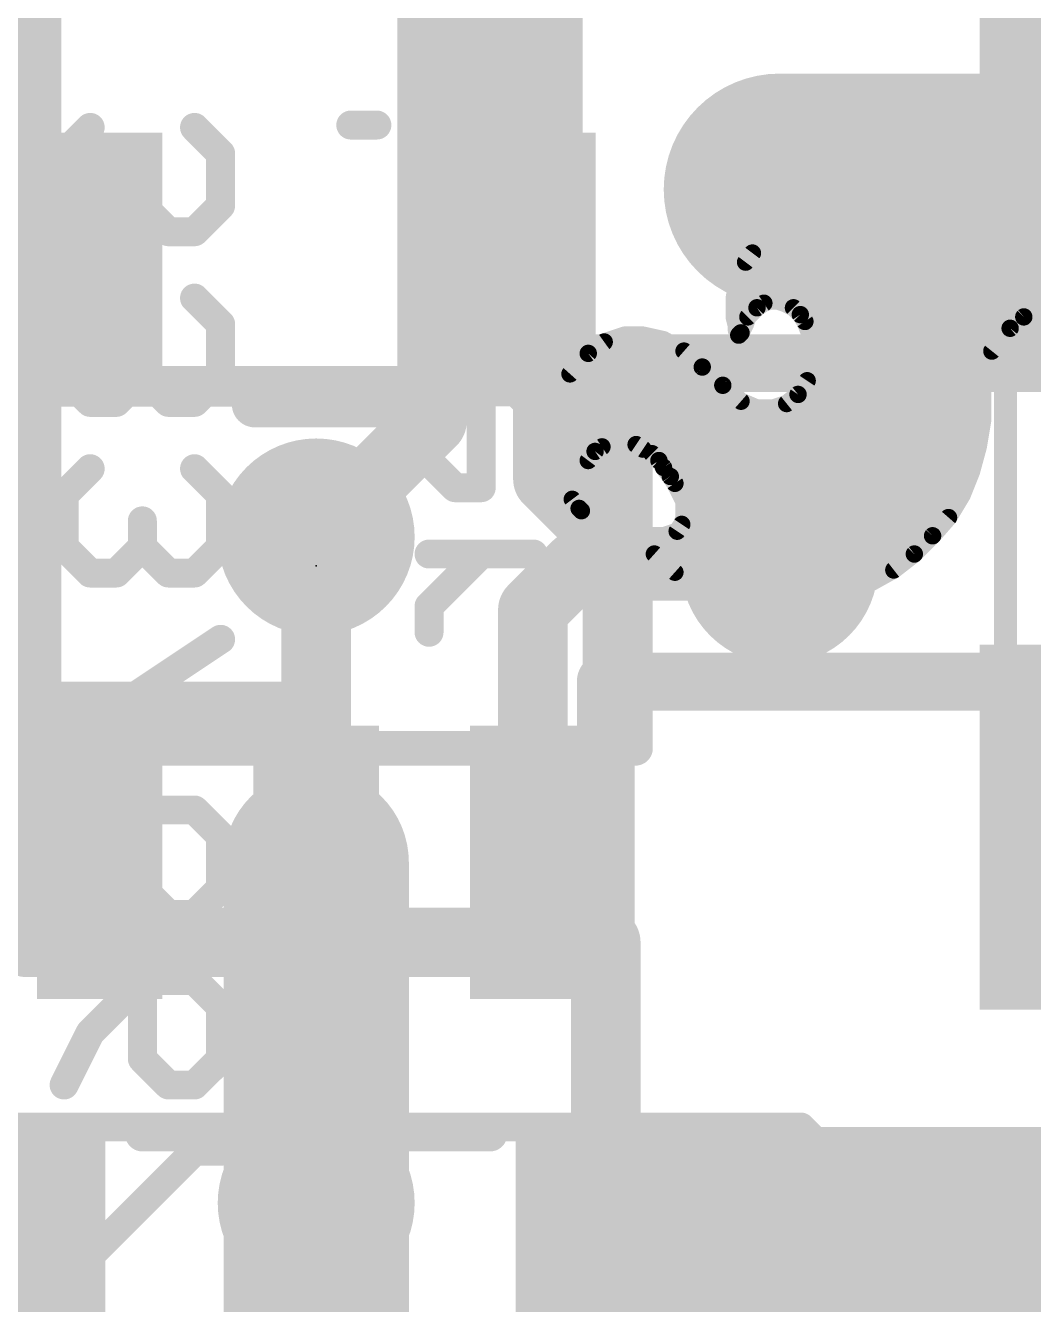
# Model space of a CAD drawing. Extents: x -9 to 98, y -21 to 39.
# Drawn here: x 3.81 to 8.23, y 18.73 to 24.34 of the extents above; entities that cross this region are included whole.
import ezdxf

# ---------------------------------------------------------------- set-up
doc = ezdxf.new("R2010")
doc.units = 0
for name, color, linetype in [('1', 12, 'CONTINUOUS'), ('16', 132, 'CONTINUOUS'), ('18', 110, 'CONTINUOUS'), ('21', 41, 'CONTINUOUS'), ('22', 40, 'CONTINUOUS'), ('23', 53, 'CONTINUOUS'), ('51', 53, 'CONTINUOUS')]:
    doc.layers.add(name, color=color, linetype=linetype)

# ---------------------------------------------------------------- blocks, each defined once
blk = doc.blocks.new('RECT')
blk.add_solid([(-0.5, -0.5), (0.5, -0.5), (-0.5, 0.5), (0.5, 0.5)])
blk = doc.blocks.new('ROUNDV')
at = {"const_width": 0.5}
blk.add_lwpolyline([(0, -0.25, 1), (0, 0.25, 1), (0, -0.25)], format="xyb", dxfattribs=at)

msp = doc.modelspace()

# ---------------------------------------------------------------- linework, layer by layer
at = {"layer": '1'}
for points, const_width in [([(5.588, 25.527), (5.588, 22.733)], 0.127), ([(5.842, 25.4), (5.842, 22.86)], 0.254), ([(5.842, 22.86), (8.89, 22.86)], 0.254), ([(5.588, 22.733), (0.508, 22.733)], 0.127), ([(5.08, 20.6709), (5.08, 22.098)], 0.3048), ([(6.03, 21.778), (6.223, 21.971)], 0.3048), ([(6.223, 21.971), (7.112, 21.971)], 0.3048), ([(6.03, 20.6709), (6.03, 21.778)], 0.3048), ([(6.35, 21.463), (10.16, 21.463)], 0.254), ([(6.35, 13.97), (6.35, 21.463)], 0.254), ([(1.27, 21.336), (5.08, 21.336)], 0.254), ([(5.08, 21.336), (5.08, 15.24)], 0.254), ([(5.08, 20.6709), (5.08, 19.177)], 0.8128), ([(5.08, 19.177), (5.08, 14.097)], 0.8128)]:
    msp.add_lwpolyline(points, dxfattribs=dict(at, const_width=const_width))
for points, const_width in [([(5.842, 22.9235, 1), (5.842, 22.7965)], 0.127), ([(5.7785, 22.86, 1), (5.9055, 22.86)], 0.127), ([(5.588, 22.7013, 1), (5.588, 22.7647)], 0.0635), ([(5.5563, 22.733, 1), (5.6197, 22.733)], 0.0635), ([(5.1562, 22.098, 1), (5.0038, 22.098)], 0.1524), ([(6.223, 22.0472, 1), (6.223, 21.8948)], 0.1524), ([(6.2769, 21.9171, 1), (6.1691, 22.0249)], 0.1524), ([(7.112, 21.8948, 1), (7.112, 22.0472)], 0.1524), ([(6.1062, 21.778, 1), (5.9538, 21.778)], 0.1524), ([(5.9761, 21.8319, 1), (6.0839, 21.7241)], 0.1524), ([(6.35, 21.5265, 1), (6.35, 21.3995)], 0.127), ([(6.4135, 21.463, 1), (6.2865, 21.463)], 0.127), ([(5.1435, 21.336, 1), (5.0165, 21.336)], 0.127), ([(5.08, 21.2725, 1), (5.08, 21.3995)], 0.127), ([(5.2832, 20.6709, 1), (4.8768, 20.6709)], 0.4064), ([(5.0038, 20.6709, 1), (5.1562, 20.6709)], 0.1524), ([(5.9538, 20.6709, 1), (6.1062, 20.6709)], 0.1524), ([(5.2832, 19.177, 1), (4.8768, 19.177)], 0.4064), ([(4.8768, 19.177, 1), (5.2832, 19.177)], 0.4064)]:
    msp.add_lwpolyline(points, format="xyb", dxfattribs=dict(at, const_width=const_width))
at = {"layer": '16'}
for points, const_width in [([(3.81, 33.02), (3.81, 20.32)], 0.3048), ([(5.588, 22.606), (5.588, 26.162)], 0.3048), ([(6.096, 22.352), (6.096, 25.273)], 0.3048), ([(7.112, 23.622), (8.763, 23.622)], 1.016), ([(5.08, 22.098), (5.588, 22.606)], 0.3048), ([(6.477, 21.971), (6.096, 22.352)], 0.3048), ([(7.112, 21.971), (6.477, 21.971)], 0.3048), ([(3.81, 20.32), (6.35, 20.32)], 0.3048), ([(6.35, 20.32), (6.35, 13.97)], 0.3048)]:
    msp.add_lwpolyline(points, dxfattribs=dict(at, const_width=const_width))
for points, const_width in [([(7.112, 23.876, 1), (7.112, 23.368)], 0.508), ([(5.6419, 22.5521, 1), (5.5341, 22.6599)], 0.1524), ([(5.5118, 22.606, 1), (5.6642, 22.606)], 0.1524), ([(6.1499, 22.4059, 1), (6.0421, 22.2981)], 0.1524), ([(6.0198, 22.352, 1), (6.1722, 22.352)], 0.1524), ([(5.0261, 22.1519, 1), (5.1339, 22.0441)], 0.1524), ([(6.477, 22.0472, 1), (6.477, 21.8948)], 0.1524), ([(6.4231, 21.9171, 1), (6.5309, 22.0249)], 0.1524), ([(7.112, 21.8948, 1), (7.112, 22.0472)], 0.1524), ([(3.81, 20.3962, 1), (3.81, 20.2438)], 0.1524), ([(6.4262, 20.32, 1), (6.2738, 20.32)], 0.1524), ([(6.35, 20.2438, 1), (6.35, 20.3962)], 0.1524), ([(3.7338, 20.32, 1), (3.8862, 20.32)], 0.1524)]:
    msp.add_lwpolyline(points, format="xyb", dxfattribs=dict(at, const_width=const_width))
at = {"layer": '21'}
for points, const_width in [([(4.8116, 22.6798), (5.3484, 22.6798)], 0.2032), ([(3.81, 21.5416), (3.81, 22.4004)], 0.2032), ([(6.35, 22.4004), (6.35, 21.5416)], 0.2032), ([(4.318, 19.479), (5.842, 19.479)], 0.1524)]:
    msp.add_lwpolyline(points, dxfattribs=dict(at, const_width=const_width))
for points, const_width in [([(4.8116, 22.7306, 1), (4.8116, 22.629)], 0.1016), ([(5.3484, 22.629, 1), (5.3484, 22.7306)], 0.1016), ([(3.8608, 22.4004, 1), (3.7592, 22.4004)], 0.1016), ([(6.4008, 22.4004, 1), (6.2992, 22.4004)], 0.1016), ([(3.7592, 21.5416, 1), (3.8608, 21.5416)], 0.1016), ([(6.2992, 21.5416, 1), (6.4008, 21.5416)], 0.1016), ([(4.318, 19.5171, 1), (4.318, 19.4409)], 0.0762), ([(5.842, 19.4409, 1), (5.842, 19.5171)], 0.0762)]:
    msp.add_lwpolyline(points, format="xyb", dxfattribs=dict(at, const_width=const_width))
at = {"layer": '22'}
for points, const_width in [([(5.5749, 24.4136), (5.5749, 24.2992)], 0.127), ([(5.5749, 24.0187), (5.5749, 23.9043)], 0.127), ([(6.0325, 24.0187), (6.0325, 23.79)], 0.127), ([(4.0889, 23.894), (3.9745, 23.7796)], 0.127), ([(4.6609, 23.7796), (4.5465, 23.894)], 0.127), ([(5.2317, 23.9043), (5.3461, 23.9043)], 0.127), ([(5.5749, 23.9043), (6.0325, 23.9043)], 0.127), ([(3.9745, 23.7796), (3.9745, 23.5508)], 0.127), ([(4.6609, 23.5508), (4.6609, 23.7796)], 0.127), ([(4.3177, 23.5508), (4.3177, 23.6652)], 0.127), ([(3.9745, 23.5508), (4.0889, 23.4364)], 0.127), ([(4.2033, 23.4364), (4.3177, 23.5508)], 0.127), ([(4.3177, 23.5508), (4.4321, 23.4364)], 0.127), ([(4.5465, 23.4364), (4.6609, 23.5508)], 0.127), ([(5.5749, 23.5198), (6.0325, 23.291)], 0.127), ([(7.133, 23.453), (7.193, 23.473)], 0.0762), ([(7.1828, 23.4696), (8.6329, 23.4696)], 0.0762), ([(7.193, 23.473), (7.373, 23.493)], 0.0762), ([(7.373, 23.493), (8.653, 23.493)], 0.0762), ([(4.0889, 23.4364), (4.2033, 23.4364)], 0.127), ([(4.4321, 23.4364), (4.5465, 23.4364)], 0.127), ([(7.023, 23.393), (7.073, 23.423)], 0.0762), ([(7.073, 23.423), (7.133, 23.453)], 0.0762), ([(6.993, 23.343), (7.023, 23.393)], 0.0762), ([(7.0237, 23.3934), (8.5434, 23.3934)], 0.0762), ([(6.0325, 23.291), (5.5749, 23.0622)], 0.127), ([(6.923, 23.203), (6.963, 23.303)], 0.0762), ([(6.963, 23.303), (6.993, 23.343)], 0.0762), ([(6.9737, 23.3172), (8.46, 23.3172)], 0.0762), ([(6.9382, 23.241), (8.3802, 23.241)], 0.0762), ([(6.913, 23.143), (6.923, 23.203)], 0.0762), ([(8.313, 23.193), (8.183, 23.063)], 0.0762), ([(4.0889, 23.1456), (3.9745, 23.0312)], 0.127), ([(4.6609, 23.0312), (4.5465, 23.1456)], 0.127), ([(6.913, 23.063), (6.913, 23.143)], 0.0762), ([(6.9166, 23.1648), (8.2848, 23.1648)], 0.0762), ([(7.073, 23.133), (7.043, 23.123)], 0.0762), ([(7.103, 23.133), (7.073, 23.133)], 0.0762), ([(7.133, 23.123), (7.103, 23.133)], 0.0762), ([(6.913, 23.0886), (6.9986, 23.0886)], 0.0762), ([(7.013, 23.103), (6.973, 23.063)], 0.0762), ([(7.043, 23.123), (7.013, 23.103)], 0.0762), ([(7.173, 23.103), (7.133, 23.123)], 0.0762), ([(7.203, 23.073), (7.173, 23.103)], 0.0762), ([(7.1874, 23.0886), (8.2086, 23.0886)], 0.0762), ([(7.223, 23.043), (7.203, 23.073)], 0.0762), ([(3.9745, 23.0312), (3.9745, 22.8024)], 0.127), ([(4.6609, 22.8024), (4.6609, 23.0312)], 0.127), ([(6.923, 23.023), (6.913, 23.063)], 0.0762), ([(6.923, 23.003), (6.923, 23.023)], 0.0762), ([(6.963, 23.033), (6.943, 22.993)], 0.0762), ([(6.973, 23.063), (6.963, 23.033)], 0.0762), ([(7.243, 22.993), (7.223, 23.043)], 0.0762), ([(8.183, 23.063), (8.123, 23.013)], 0.0762), ([(6.343, 22.953), (6.433, 22.983)], 0.0762), ([(6.433, 22.983), (6.513, 22.983)], 0.0762), ([(6.513, 22.983), (6.603, 22.963)], 0.0762), ([(6.603, 22.963), (6.693, 22.913)], 0.0762), ([(6.923, 23.0124), (6.9527, 23.0124)], 0.0762), ([(6.933, 22.983), (6.923, 23.003)], 0.0762), ([(6.943, 22.993), (6.933, 22.983)], 0.0762), ([(7.2352, 23.0124), (8.1225, 23.0124)], 0.0762), ([(7.253, 22.943), (7.243, 22.993)], 0.0762), ([(8.123, 23.013), (8.043, 22.913)], 0.0762), ([(4.3177, 22.8024), (4.3177, 22.9168)], 0.127), ([(6.193, 22.813), (6.273, 22.903)], 0.0762), ([(6.273, 22.903), (6.343, 22.953)], 0.0762), ([(6.3195, 22.9362), (6.6512, 22.9362)], 0.0762), ([(6.693, 22.913), (6.773, 22.843)], 0.0762), ([(7.253, 22.863), (7.253, 22.943)], 0.0762), ([(7.253, 22.9362), (8.0616, 22.9362)], 0.0762), ([(8.043, 22.913), (8.013, 22.863)], 0.0762), ([(6.2348, 22.86), (6.7536, 22.86)], 0.0762), ([(7.233, 22.783), (7.253, 22.863)], 0.0762), ([(7.2523, 22.86), (8.0125, 22.86)], 0.0762), ([(8.013, 22.863), (8.003, 22.803)], 0.0762), ([(3.9745, 22.8024), (4.0889, 22.688)], 0.127), ([(4.2033, 22.688), (4.3177, 22.8024)], 0.127), ([(4.3177, 22.8024), (4.4321, 22.688)], 0.127), ([(4.5465, 22.688), (4.6609, 22.8024)], 0.127), ([(5.6893, 22.7714), (5.5749, 22.657)], 0.127), ([(5.9181, 22.7714), (5.6893, 22.7714)], 0.127), ([(5.8037, 22.3138), (5.8037, 22.7714)], 0.127), ([(6.0325, 22.657), (5.9181, 22.7714)], 0.127), ([(6.133, 22.703), (6.193, 22.813)], 0.0762), ([(6.773, 22.843), (6.863, 22.763)], 0.0762), ([(8.003, 22.803), (8.003, 22.613)], 0.0762), ([(6.1771, 22.7838), (6.8396, 22.7838)], 0.0762), ([(6.863, 22.763), (6.943, 22.693)], 0.0762), ([(7.193, 22.723), (7.233, 22.783)], 0.0762), ([(7.2332, 22.7838), (8.003, 22.7838)], 0.0762), ([(4.0889, 22.688), (4.2033, 22.688)], 0.127), ([(4.4321, 22.688), (4.5465, 22.688)], 0.127), ([(5.5749, 22.657), (5.5749, 22.4282)], 0.127), ([(6.0325, 22.4282), (6.0325, 22.657)], 0.127), ([(6.113, 22.593), (6.133, 22.703)], 0.0762), ([(6.1355, 22.7076), (6.9263, 22.7076)], 0.0762), ([(6.943, 22.693), (7.013, 22.663)], 0.0762), ([(7.083, 22.663), (7.143, 22.683)], 0.0762), ([(7.143, 22.683), (7.193, 22.723)], 0.0762), ([(7.1738, 22.7076), (8.003, 22.7076)], 0.0762), ([(6.12, 22.6314), (8.003, 22.6314)], 0.0762), ([(7.013, 22.663), (7.083, 22.663)], 0.0762), ([(6.113, 22.493), (6.113, 22.593)], 0.0762), ([(8.003, 22.613), (7.983, 22.493)], 0.0762), ([(6.113, 22.5552), (7.9934, 22.5552)], 0.0762), ([(6.383, 22.513), (6.363, 22.503)], 0.0762), ([(6.413, 22.523), (6.383, 22.513)], 0.0762), ([(6.443, 22.513), (6.413, 22.523)], 0.0762), ([(6.483, 22.503), (6.443, 22.513)], 0.0762), ([(5.5749, 22.4282), (5.6893, 22.3138)], 0.127), ([(6.143, 22.403), (6.113, 22.493)], 0.0762), ([(6.1177, 22.479), (6.312, 22.479)], 0.0762), ([(6.303, 22.473), (6.273, 22.433)], 0.0762), ([(6.333, 22.493), (6.303, 22.473)], 0.0762), ([(6.363, 22.503), (6.333, 22.493)], 0.0762), ([(6.513, 22.483), (6.483, 22.503)], 0.0762), ([(6.553, 22.463), (6.513, 22.483)], 0.0762), ([(6.521, 22.479), (7.9792, 22.479)], 0.0762), ([(6.583, 22.433), (6.553, 22.463)], 0.0762), ([(7.983, 22.493), (7.953, 22.383)], 0.0762), ([(4.0889, 22.3972), (3.9745, 22.2828)], 0.127), ([(4.6609, 22.2828), (4.5465, 22.3972)], 0.127), ([(6.173, 22.323), (6.143, 22.403)], 0.0762), ([(6.1431, 22.4028), (6.2579, 22.4028)], 0.0762), ([(6.273, 22.433), (6.253, 22.393)], 0.0762), ([(6.603, 22.403), (6.583, 22.433)], 0.0762), ([(6.633, 22.363), (6.603, 22.403)], 0.0762), ([(6.6032, 22.4028), (7.9584, 22.4028)], 0.0762), ([(6.243, 22.343), (6.233, 22.303)], 0.0762), ([(6.253, 22.393), (6.243, 22.343)], 0.0762), ([(6.653, 22.333), (6.633, 22.363)], 0.0762), ([(7.953, 22.383), (7.913, 22.283)], 0.0762), ([(3.9745, 22.2828), (3.9745, 22.054)], 0.127), ([(4.6609, 22.054), (4.6609, 22.2828)], 0.127), ([(5.6893, 22.3138), (5.8037, 22.3138)], 0.127), ([(6.1717, 22.3266), (6.2389, 22.3266)], 0.0762), ([(6.203, 22.263), (6.173, 22.323)], 0.0762), ([(6.233, 22.303), (6.233, 22.273)], 0.0762), ([(6.693, 22.253), (6.653, 22.333)], 0.0762), ([(6.6562, 22.3266), (7.9304, 22.3266)], 0.0762), ([(6.233, 22.223), (6.203, 22.263)], 0.0762), ([(6.2125, 22.2504), (6.2405, 22.2504)], 0.0762), ([(6.233, 22.273), (6.243, 22.243)], 0.0762), ([(6.243, 22.243), (6.243, 22.213)], 0.0762), ([(6.693, 22.183), (6.693, 22.253)], 0.0762), ([(6.693, 22.2504), (7.8934, 22.2504)], 0.0762), ([(7.913, 22.283), (7.853, 22.183)], 0.0762), ([(4.3177, 22.054), (4.3177, 22.1684)], 0.127), ([(6.243, 22.213), (6.233, 22.223)], 0.0762), ([(6.683, 22.153), (6.693, 22.183)], 0.0762), ([(6.6901, 22.1742), (7.8453, 22.1742)], 0.0762), ([(7.853, 22.183), (7.783, 22.103)], 0.0762), ([(6.603, 22.103), (6.663, 22.123)], 0.0762), ([(6.663, 22.123), (6.683, 22.153)], 0.0762), ([(3.9745, 22.054), (4.0889, 21.9396)], 0.127), ([(4.2033, 21.9396), (4.3177, 22.054)], 0.127), ([(4.3177, 22.054), (4.4321, 21.9396)], 0.127), ([(4.5465, 21.9396), (4.6609, 22.054)], 0.127), ([(6.523, 22.103), (6.603, 22.103)], 0.0762), ([(6.563, 22.023), (6.523, 22.103)], 0.0762), ([(6.5255, 22.098), (7.778, 22.098)], 0.0762), ([(7.783, 22.103), (7.703, 22.023)], 0.0762), ([(6.0325, 22.023), (5.5749, 22.023)], 0.127), ([(5.8037, 22.023), (5.5749, 21.7942)], 0.127), ([(6.653, 21.943), (6.563, 22.023)], 0.0762), ([(6.5644, 22.0218), (7.7015, 22.0218)], 0.0762), ([(7.703, 22.023), (7.613, 21.953)], 0.0762), ([(4.0889, 21.9396), (4.2033, 21.9396)], 0.127), ([(4.4321, 21.9396), (4.5465, 21.9396)], 0.127), ([(7.613, 21.953), (7.433, 21.853)], 0.0762), ([(6.6501, 21.9456), (7.5997, 21.9456)], 0.0762), ([(6.773, 21.873), (6.653, 21.943)], 0.0762), ([(6.913, 21.823), (6.773, 21.873)], 0.0762), ([(6.7831, 21.8694), (7.4625, 21.8694)], 0.0762), ([(7.433, 21.853), (7.253, 21.803)], 0.0762), ([(5.5749, 21.7942), (5.5749, 21.6798)], 0.127), ([(7.073, 21.793), (6.913, 21.823)], 0.0762), ([(7.0719, 21.7932), (7.0766, 21.7932)], 0.0762), ([(7.253, 21.803), (7.073, 21.793)], 0.0762), ([(4.6609, 21.6488), (3.9745, 21.1912)], 0.127), ([(4.0889, 20.6715), (4.3177, 20.9003)], 0.127), ([(4.3177, 20.9003), (4.5465, 20.9003)], 0.127), ([(4.3177, 20.5572), (4.3177, 20.9003)], 0.127), ([(4.5465, 20.9003), (4.6609, 20.7859)], 0.127), ([(4.6609, 20.7859), (4.6609, 20.5572)], 0.127), ([(3.9745, 20.4428), (4.0889, 20.6715)], 0.127), ([(4.4321, 20.4428), (4.3177, 20.5572)], 0.127), ([(4.6609, 20.5572), (4.5465, 20.4428)], 0.127), ([(4.5465, 20.4428), (4.4321, 20.4428)], 0.127), ([(4.0889, 19.9231), (4.3177, 20.1519)], 0.127), ([(4.3177, 20.1519), (4.5465, 20.1519)], 0.127), ([(4.3177, 19.8087), (4.3177, 20.1519)], 0.127), ([(4.5465, 20.1519), (4.6609, 20.0375)], 0.127), ([(4.6609, 20.0375), (4.6609, 19.8087)], 0.127), ([(3.9745, 19.6943), (4.0889, 19.9231)], 0.127), ([(4.4321, 19.6943), (4.3177, 19.8087)], 0.127), ([(4.6609, 19.8087), (4.5465, 19.6943)], 0.127), ([(4.5465, 19.6943), (4.4321, 19.6943)], 0.127), ([(3.9745, 19.4035), (3.9745, 18.9459)], 0.127), ([(4.0889, 18.9459), (4.5465, 19.4035)], 0.127), ([(4.5465, 19.4035), (4.6609, 19.4035)], 0.127), ([(3.9745, 18.9459), (4.0889, 18.9459)], 0.127)]:
    msp.add_lwpolyline(points, dxfattribs=dict(at, const_width=const_width))
for points, const_width in [([(5.5432, 24.2992, 1), (5.6067, 24.2992)], 0.0635), ([(5.6067, 24.0187, 1), (5.5432, 24.0187)], 0.0635), ([(6.0643, 24.0187, 1), (6.0008, 24.0187)], 0.0635), ([(4.1114, 23.8716, 1), (4.0665, 23.9165)], 0.0635), ([(4.569, 23.9165, 1), (4.5241, 23.8716)], 0.0635), ([(5.2317, 23.9361, 1), (5.2317, 23.8726)], 0.0635), ([(5.3461, 23.8726, 1), (5.3461, 23.9361)], 0.0635), ([(5.5749, 23.9361, 1), (5.5749, 23.8726)], 0.0635), ([(6.0325, 23.8726, 1), (6.0325, 23.9361)], 0.0635), ([(5.5432, 23.9043, 1), (5.6067, 23.9043)], 0.0635), ([(4.0063, 23.7796, 1), (3.9428, 23.7796)], 0.0635), ([(4.6926, 23.7796, 1), (4.6292, 23.7796)], 0.0635), ([(3.9521, 23.8021, 1), (3.997, 23.7572)], 0.0635), ([(4.6384, 23.7572, 1), (4.6834, 23.8021)], 0.0635), ([(6.0008, 23.79, 1), (6.0643, 23.79)], 0.0635), ([(4.3495, 23.6652, 1), (4.286, 23.6652)], 0.0635), ([(3.997, 23.5733, 1), (3.9521, 23.5284)], 0.0635), ([(4.3402, 23.5733, 1), (4.2953, 23.5284)], 0.0635), ([(4.3402, 23.5284, 1), (4.2953, 23.5733)], 0.0635), ([(4.6834, 23.5284, 1), (4.6384, 23.5733)], 0.0635), ([(3.9428, 23.5508, 1), (4.0063, 23.5508)], 0.0635), ([(4.286, 23.5508, 1), (4.3495, 23.5508)], 0.0635), ([(4.6292, 23.5508, 1), (4.6926, 23.5508)], 0.0635), ([(5.5891, 23.5482, 1), (5.5607, 23.4914)], 0.0635), ([(7.1828, 23.4886, 1), (7.1828, 23.4505)], 0.0381), ([(7.1909, 23.4919, 1), (7.1951, 23.4541)], 0.0381), ([(7.199, 23.4549, 1), (7.187, 23.4911)], 0.0381), ([(7.373, 23.5121, 1), (7.373, 23.474)], 0.0381), ([(7.3751, 23.4741, 1), (7.3709, 23.5119)], 0.0381), ([(4.0889, 23.4682, 1), (4.0889, 23.4047)], 0.0635), ([(4.0665, 23.414, 1), (4.1114, 23.4589)], 0.0635), ([(4.1809, 23.4589, 1), (4.2258, 23.414)], 0.0635), ([(4.2033, 23.4047, 1), (4.2033, 23.4682)], 0.0635), ([(4.4321, 23.4682, 1), (4.4321, 23.4047)], 0.0635), ([(4.4097, 23.414, 1), (4.4546, 23.4589)], 0.0635), ([(4.5241, 23.4589, 1), (4.569, 23.414)], 0.0635), ([(4.5465, 23.4047, 1), (4.5465, 23.4682)], 0.0635), ([(7.0645, 23.44, 1), (7.0815, 23.406)], 0.0381), ([(7.0828, 23.4067, 1), (7.0632, 23.4393)], 0.0381), ([(7.127, 23.4711, 1), (7.139, 23.4349)], 0.0381), ([(7.1415, 23.436, 1), (7.1245, 23.47)], 0.0381), ([(7.0132, 23.4093, 1), (7.0328, 23.3767)], 0.0381), ([(7.0237, 23.4124, 1), (7.0237, 23.3743)], 0.0381), ([(7.0393, 23.3832, 1), (7.0067, 23.4028)], 0.0381), ([(6.0467, 23.2626, 1), (6.0183, 23.3194)], 0.0635), ([(6.0183, 23.2626, 1), (6.0467, 23.3194)], 0.0635), ([(6.9478, 23.3144, 1), (6.9782, 23.2916)], 0.0381), ([(6.9807, 23.2959, 1), (6.9453, 23.3101)], 0.0381), ([(6.9737, 23.3362, 1), (6.9737, 23.2981)], 0.0381), ([(6.9767, 23.3528, 1), (7.0093, 23.3332)], 0.0381), ([(7.0082, 23.3316, 1), (6.9778, 23.3544)], 0.0381), ([(6.9382, 23.26, 1), (6.9382, 23.2219)], 0.0381), ([(6.9053, 23.2101, 1), (6.9407, 23.1959)], 0.0381), ([(6.9418, 23.1999, 1), (6.9042, 23.2061)], 0.0381), ([(4.1114, 23.1231, 1), (4.0665, 23.168)], 0.0635), ([(4.569, 23.168, 1), (4.5241, 23.1231)], 0.0635), ([(6.8942, 23.1461, 1), (6.9318, 23.1399)], 0.0381), ([(6.9321, 23.143, 1), (6.894, 23.143)], 0.0381), ([(6.9166, 23.1838, 1), (6.9166, 23.1457)], 0.0381), ([(7.073, 23.1521, 1), (7.073, 23.114)], 0.0381), ([(7.079, 23.1149, 1), (7.067, 23.1511)], 0.0381), ([(7.109, 23.1511, 1), (7.097, 23.1149)], 0.0381), ([(7.103, 23.114, 1), (7.103, 23.1521)], 0.0381), ([(5.5607, 23.0906, 1), (5.5891, 23.0338)], 0.0635), ([(6.913, 23.1076, 1), (6.913, 23.0695)], 0.0381), ([(7.0024, 23.1189, 1), (7.0236, 23.0871)], 0.0381), ([(6.9986, 23.0695, 1), (6.9986, 23.1076)], 0.0381), ([(7.0265, 23.0895, 1), (6.9995, 23.1165)], 0.0381), ([(7.037, 23.1411, 1), (7.049, 23.1049)], 0.0381), ([(7.0536, 23.1071, 1), (7.0324, 23.1389)], 0.0381), ([(7.1415, 23.14, 1), (7.1245, 23.106)], 0.0381), ([(7.127, 23.1049, 1), (7.139, 23.1411)], 0.0381), ([(7.1865, 23.1165, 1), (7.1595, 23.0895)], 0.0381), ([(7.1645, 23.086, 1), (7.1815, 23.12)], 0.0381), ([(7.1874, 23.1076, 1), (7.1874, 23.0695)], 0.0381), ([(7.2189, 23.0836, 1), (7.1871, 23.0624)], 0.0381), ([(8.2086, 23.0695, 1), (8.2086, 23.1076)], 0.0381), ([(4.0063, 23.0312, 1), (3.9428, 23.0312)], 0.0635), ([(3.9521, 23.0536, 1), (3.997, 23.0087)], 0.0635), ([(4.6926, 23.0312, 1), (4.6292, 23.0312)], 0.0635), ([(4.6384, 23.0087, 1), (4.6834, 23.0536)], 0.0635), ([(6.9315, 23.0676, 1), (6.8945, 23.0584)], 0.0381), ([(6.894, 23.063, 1), (6.9321, 23.063)], 0.0381), ([(6.9421, 23.023, 1), (6.904, 23.023)], 0.0381), ([(6.9449, 23.039, 1), (6.9811, 23.027)], 0.0381), ([(6.98, 23.0245, 1), (6.946, 23.0415)], 0.0381), ([(6.9595, 23.0765, 1), (6.9865, 23.0495)], 0.0381), ([(6.9911, 23.057, 1), (6.9549, 23.069)], 0.0381), ([(7.1895, 23.0595, 1), (7.2165, 23.0865)], 0.0381), ([(7.2407, 23.0501, 1), (7.2053, 23.0359)], 0.0381), ([(7.2071, 23.0324, 1), (7.2389, 23.0536)], 0.0381), ([(8.1695, 23.0765, 1), (8.1965, 23.0495)], 0.0381), ([(8.1952, 23.0484, 1), (8.1708, 23.0776)], 0.0381), ([(6.433, 23.0021, 1), (6.433, 22.964)], 0.0381), ([(6.439, 22.9649, 1), (6.427, 23.0011)], 0.0381), ([(6.5171, 23.0016, 1), (6.5089, 22.9644)], 0.0381), ([(6.513, 22.964, 1), (6.513, 23.0021)], 0.0381), ([(6.6123, 22.9797, 1), (6.5937, 22.9463)], 0.0381), ([(6.5989, 22.9444, 1), (6.6071, 22.9816)], 0.0381), ([(6.923, 23.0314, 1), (6.923, 22.9933)], 0.0381), ([(6.94, 23.0115, 1), (6.906, 22.9945)], 0.0381), ([(6.904, 23.003, 1), (6.9421, 23.003)], 0.0381), ([(6.9045, 23.0184, 1), (6.9415, 23.0276)], 0.0381), ([(6.9195, 22.9965, 1), (6.9465, 22.9695)], 0.0381), ([(6.916, 22.9745, 1), (6.95, 22.9915)], 0.0381), ([(6.926, 23.0015, 1), (6.96, 22.9845)], 0.0381), ([(6.9565, 22.9795, 1), (6.9295, 23.0065)], 0.0381), ([(6.9527, 22.9933, 1), (6.9527, 23.0314)], 0.0381), ([(7.2352, 23.0314, 1), (7.2352, 22.9933)], 0.0381), ([(7.2617, 22.9967, 1), (7.2243, 22.9893)], 0.0381), ([(7.2253, 22.9859, 1), (7.2607, 23.0001)], 0.0381), ([(8.1108, 23.0276, 1), (8.1352, 22.9984)], 0.0381), ([(8.1379, 23.0011, 1), (8.1081, 23.0249)], 0.0381), ([(8.1225, 22.9933, 1), (8.1225, 23.0314)], 0.0381), ([(4.3495, 22.9168, 1), (4.286, 22.9168)], 0.0635), ([(6.2872, 22.8903, 1), (6.2588, 22.9157)], 0.0381), ([(6.3195, 22.9552, 1), (6.3195, 22.9171)], 0.0381), ([(6.337, 22.9711, 1), (6.349, 22.9349)], 0.0381), ([(6.3541, 22.9375, 1), (6.3319, 22.9685)], 0.0381), ([(6.6512, 22.9171, 1), (6.6512, 22.9552)], 0.0381), ([(6.7055, 22.9273, 1), (6.6805, 22.8987)], 0.0381), ([(6.6837, 22.8963, 1), (6.7023, 22.9297)], 0.0381), ([(7.2721, 22.943, 1), (7.234, 22.943)], 0.0381), ([(7.253, 22.9552, 1), (7.253, 22.9171)], 0.0381), ([(7.2343, 22.9393, 1), (7.2717, 22.9467)], 0.0381), ([(8.0281, 22.9249, 1), (8.0579, 22.9011)], 0.0381), ([(8.0593, 22.9032, 1), (8.0267, 22.9228)], 0.0381), ([(8.0616, 22.9171, 1), (8.0616, 22.9552)], 0.0381), ([(6.2348, 22.879, 1), (6.2348, 22.8409)], 0.0381), ([(6.2619, 22.9185, 1), (6.2841, 22.8875)], 0.0381), ([(6.7536, 22.8409, 1), (6.7536, 22.879)], 0.0381), ([(7.2523, 22.879, 1), (7.2523, 22.8409)], 0.0381), ([(7.2715, 22.8584, 1), (7.2345, 22.8676)], 0.0381), ([(7.9967, 22.8728, 1), (8.0293, 22.8532)], 0.0381), ([(8.0318, 22.8599, 1), (7.9942, 22.8661)], 0.0381), ([(8.0125, 22.8409, 1), (8.0125, 22.879)], 0.0381), ([(3.997, 22.8249, 1), (3.9521, 22.7799)], 0.0635), ([(3.9428, 22.8024, 1), (4.0063, 22.8024)], 0.0635), ([(4.3402, 22.8249, 1), (4.2953, 22.7799)], 0.0635), ([(4.286, 22.8024, 1), (4.3495, 22.8024)], 0.0635), ([(4.3402, 22.7799, 1), (4.2953, 22.8249)], 0.0635), ([(4.6292, 22.8024, 1), (4.6926, 22.8024)], 0.0635), ([(4.6834, 22.7799, 1), (4.6384, 22.8249)], 0.0635), ([(5.6893, 22.8031, 1), (5.6893, 22.7396)], 0.0635), ([(5.7118, 22.7489, 1), (5.6669, 22.7938)], 0.0635), ([(5.8355, 22.7714, 1), (5.772, 22.7714)], 0.0635), ([(5.9406, 22.7938, 1), (5.8957, 22.7489)], 0.0635), ([(5.9181, 22.7396, 1), (5.9181, 22.8031)], 0.0635), ([(6.1788, 22.8257, 1), (6.2072, 22.8003)], 0.0381), ([(6.2097, 22.8039, 1), (6.1763, 22.8221)], 0.0381), ([(6.7857, 22.8572, 1), (6.7603, 22.8288)], 0.0381), ([(6.7605, 22.8287, 1), (6.7855, 22.8573)], 0.0381), ([(7.234, 22.863, 1), (7.2721, 22.863)], 0.0381), ([(8.0221, 22.803, 1), (7.984, 22.803)], 0.0381), ([(6.1771, 22.8028, 1), (6.1771, 22.7647)], 0.0381), ([(6.8396, 22.7647, 1), (6.8396, 22.8028)], 0.0381), ([(6.8755, 22.7773, 1), (6.8505, 22.7487)], 0.0381), ([(6.8503, 22.7488, 1), (6.8757, 22.7772)], 0.0381), ([(7.2145, 22.7876, 1), (7.2515, 22.7784)], 0.0381), ([(7.2332, 22.8028, 1), (7.2332, 22.7647)], 0.0381), ([(7.2489, 22.7724, 1), (7.2171, 22.7936)], 0.0381), ([(7.9842, 22.8061, 1), (8.0218, 22.7999)], 0.0381), ([(8.003, 22.7647, 1), (8.003, 22.8028)], 0.0381), ([(4.0889, 22.7198, 1), (4.0889, 22.6563)], 0.0635), ([(4.0665, 22.6655, 1), (4.1114, 22.7105)], 0.0635), ([(4.1809, 22.7105, 1), (4.2258, 22.6655)], 0.0635), ([(4.2033, 22.6563, 1), (4.2033, 22.7198)], 0.0635), ([(4.4321, 22.7198, 1), (4.4321, 22.6563)], 0.0635), ([(4.4097, 22.6655, 1), (4.4546, 22.7105)], 0.0635), ([(4.5241, 22.7105, 1), (4.569, 22.6655)], 0.0635), ([(4.5465, 22.6563, 1), (4.5465, 22.7198)], 0.0635), ([(5.6067, 22.657, 1), (5.5432, 22.657)], 0.0635), ([(6.0643, 22.657, 1), (6.0008, 22.657)], 0.0635), ([(6.1163, 22.7121, 1), (6.1497, 22.6939)], 0.0381), ([(6.1517, 22.6996, 1), (6.1143, 22.7064)], 0.0381), ([(6.1355, 22.7266, 1), (6.1355, 22.6885)], 0.0381), ([(6.9505, 22.7105, 1), (6.9355, 22.6755)], 0.0381), ([(6.9263, 22.6885, 1), (6.9263, 22.7266)], 0.0381), ([(6.9305, 22.6787, 1), (6.9555, 22.7073)], 0.0381), ([(7.1311, 22.6979, 1), (7.1549, 22.6681)], 0.0381), ([(7.149, 22.6649, 1), (7.137, 22.7011)], 0.0381), ([(7.1738, 22.7266, 1), (7.1738, 22.6885)], 0.0381), ([(7.1771, 22.7336, 1), (7.2089, 22.7124)], 0.0381), ([(7.2049, 22.7081, 1), (7.1811, 22.7379)], 0.0381), ([(8.003, 22.6885, 1), (8.003, 22.7266)], 0.0381), ([(5.5525, 22.6794, 1), (5.5974, 22.6345)], 0.0635), ([(6.01, 22.6345, 1), (6.055, 22.6794)], 0.0635), ([(6.12, 22.6505, 1), (6.12, 22.6124)], 0.0381), ([(7.013, 22.6821, 1), (7.013, 22.644)], 0.0381), ([(7.0055, 22.6455, 1), (7.0205, 22.6805)], 0.0381), ([(7.077, 22.6811, 1), (7.089, 22.6449)], 0.0381), ([(7.083, 22.644, 1), (7.083, 22.6821)], 0.0381), ([(8.003, 22.6124, 1), (8.003, 22.6505)], 0.0381), ([(6.0943, 22.5964, 1), (6.1317, 22.5896)], 0.0381), ([(6.1321, 22.593, 1), (6.094, 22.593)], 0.0381), ([(7.984, 22.613, 1), (8.0221, 22.613)], 0.0381), ([(8.0218, 22.6099, 1), (7.9842, 22.6161)], 0.0381), ([(6.113, 22.5743, 1), (6.113, 22.5362)], 0.0381), ([(6.377, 22.5311, 1), (6.389, 22.4949)], 0.0381), ([(6.3915, 22.496, 1), (6.3745, 22.53)], 0.0381), ([(6.419, 22.5411, 1), (6.407, 22.5049)], 0.0381), ([(6.419, 22.5049, 1), (6.407, 22.5411)], 0.0381), ([(6.4476, 22.5315, 1), (6.4384, 22.4945)], 0.0381), ([(6.437, 22.4949, 1), (6.449, 22.5311)], 0.0381), ([(7.9934, 22.5362, 1), (7.9934, 22.5743)], 0.0381), ([(5.5974, 22.4506, 1), (5.5525, 22.4057)], 0.0635), ([(6.1311, 22.499, 1), (6.0949, 22.487)], 0.0381), ([(6.094, 22.493, 1), (6.1321, 22.493)], 0.0381), ([(6.1177, 22.4981, 1), (6.1177, 22.46)], 0.0381), ([(6.2924, 22.4889, 1), (6.3136, 22.4571)], 0.0381), ([(6.3182, 22.4616, 1), (6.2878, 22.4844)], 0.0381), ([(6.312, 22.46, 1), (6.312, 22.4981)], 0.0381), ([(6.327, 22.5111, 1), (6.339, 22.4749)], 0.0381), ([(6.3436, 22.4771, 1), (6.3224, 22.5089)], 0.0381), ([(6.3545, 22.52, 1), (6.3715, 22.486)], 0.0381), ([(6.369, 22.4849, 1), (6.357, 22.5211)], 0.0381), ([(6.4936, 22.5189, 1), (6.4724, 22.4871)], 0.0381), ([(6.4784, 22.4845, 1), (6.4876, 22.5215)], 0.0381), ([(6.5215, 22.5, 1), (6.5045, 22.466)], 0.0381), ([(6.521, 22.4981, 1), (6.521, 22.46)], 0.0381), ([(6.5024, 22.4671, 1), (6.5236, 22.4989)], 0.0381), ([(6.5665, 22.4765, 1), (6.5395, 22.4495)], 0.0381), ([(6.5445, 22.446, 1), (6.5615, 22.48)], 0.0381), ([(7.9642, 22.4961, 1), (8.0018, 22.4899)], 0.0381), ([(8.0014, 22.488, 1), (7.9646, 22.498)], 0.0381), ([(7.9792, 22.46, 1), (7.9792, 22.4981)], 0.0381), ([(4.1114, 22.3747, 1), (4.0665, 22.4196)], 0.0635), ([(4.569, 22.4196, 1), (4.5241, 22.3747)], 0.0635), ([(5.5432, 22.4282, 1), (5.6067, 22.4282)], 0.0635), ([(6.0008, 22.4282, 1), (6.0643, 22.4282)], 0.0635), ([(6.1608, 22.4097, 1), (6.1252, 22.3963)], 0.0381), ([(6.1431, 22.4219, 1), (6.1431, 22.3838)], 0.0381), ([(6.2578, 22.4444, 1), (6.2882, 22.4216)], 0.0381), ([(6.29, 22.4245, 1), (6.256, 22.4415)], 0.0381), ([(6.2579, 22.3838, 1), (6.2579, 22.4219)], 0.0381), ([(6.5989, 22.4436, 1), (6.5671, 22.4224)], 0.0381), ([(6.5695, 22.4195, 1), (6.5965, 22.4465)], 0.0381), ([(6.6182, 22.4144, 1), (6.5878, 22.3916)], 0.0381), ([(6.6032, 22.4219, 1), (6.6032, 22.3838)], 0.0381), ([(7.9584, 22.3838, 1), (7.9584, 22.4219)], 0.0381), ([(6.1249, 22.397, 1), (6.1611, 22.409)], 0.0381), ([(6.2615, 22.3384, 1), (6.2245, 22.3476)], 0.0381), ([(6.236, 22.4015, 1), (6.27, 22.3845)], 0.0381), ([(6.2717, 22.3893, 1), (6.2343, 22.3967)], 0.0381), ([(6.5871, 22.3924, 1), (6.6189, 22.4136)], 0.0381), ([(6.6489, 22.3736, 1), (6.6171, 22.3524)], 0.0381), ([(6.6178, 22.3516, 1), (6.6482, 22.3744)], 0.0381), ([(7.9346, 22.388, 1), (7.9714, 22.378)], 0.0381), ([(7.9707, 22.3759, 1), (7.9353, 22.3901)], 0.0381), ([(4.0063, 22.2828, 1), (3.9428, 22.2828)], 0.0635), ([(3.9521, 22.3052, 1), (3.997, 22.2603)], 0.0635), ([(4.6926, 22.2828, 1), (4.6292, 22.2828)], 0.0635), ([(4.6384, 22.2603, 1), (4.6834, 22.3052)], 0.0635), ([(5.6893, 22.3455, 1), (5.6893, 22.282)], 0.0635), ([(5.6669, 22.2913, 1), (5.7118, 22.3362)], 0.0635), ([(5.772, 22.3138, 1), (5.8355, 22.3138)], 0.0635), ([(5.8037, 22.282, 1), (5.8037, 22.3455)], 0.0635), ([(6.1717, 22.3457, 1), (6.1717, 22.3076)], 0.0381), ([(6.19, 22.3315, 1), (6.156, 22.3145)], 0.0381), ([(6.1552, 22.3163, 1), (6.1908, 22.3297)], 0.0381), ([(6.2145, 22.3076, 1), (6.2515, 22.2984)], 0.0381), ([(6.2521, 22.303, 1), (6.214, 22.303)], 0.0381), ([(6.2243, 22.3467, 1), (6.2617, 22.3393)], 0.0381), ([(6.2389, 22.3076, 1), (6.2389, 22.3457)], 0.0381), ([(6.67, 22.3415, 1), (6.636, 22.3245)], 0.0381), ([(6.6562, 22.3457, 1), (6.6562, 22.3076)], 0.0381), ([(6.6371, 22.3224, 1), (6.6689, 22.3436)], 0.0381), ([(7.9304, 22.3076, 1), (7.9304, 22.3457)], 0.0381), ([(6.2182, 22.2744, 1), (6.1878, 22.2516)], 0.0381), ([(6.186, 22.2545, 1), (6.22, 22.2715)], 0.0381), ([(6.2125, 22.2695, 1), (6.2125, 22.2314)], 0.0381), ([(6.2511, 22.279, 1), (6.2149, 22.267)], 0.0381), ([(6.214, 22.273, 1), (6.2521, 22.273)], 0.0381), ([(6.2621, 22.243, 1), (6.224, 22.243)], 0.0381), ([(6.2249, 22.237, 1), (6.2611, 22.249)], 0.0381), ([(6.2405, 22.2314, 1), (6.2405, 22.2695)], 0.0381), ([(6.693, 22.2695, 1), (6.693, 22.2314)], 0.0381), ([(6.7121, 22.253, 1), (6.674, 22.253)], 0.0381), ([(6.676, 22.2445, 1), (6.71, 22.2615)], 0.0381), ([(7.8934, 22.2314, 1), (7.8934, 22.2695)], 0.0381), ([(7.8953, 22.2901, 1), (7.9307, 22.2759)], 0.0381), ([(7.9293, 22.2732, 1), (7.8967, 22.2928)], 0.0381), ([(4.3495, 22.1684, 1), (4.286, 22.1684)], 0.0635), ([(6.2465, 22.2365, 1), (6.2195, 22.2095)], 0.0381), ([(6.2178, 22.2116, 1), (6.2482, 22.2344)], 0.0381), ([(6.224, 22.213, 1), (6.2621, 22.213)], 0.0381), ([(6.2295, 22.1995, 1), (6.2565, 22.2265)], 0.0381), ([(6.6901, 22.1933, 1), (6.6901, 22.1552)], 0.0381), ([(6.7111, 22.177, 1), (6.6749, 22.189)], 0.0381), ([(7.8367, 22.1928, 1), (7.8693, 22.1732)], 0.0381), ([(7.8673, 22.1705, 1), (7.8387, 22.1955)], 0.0381), ([(7.8453, 22.1552, 1), (7.8453, 22.1933)], 0.0381), ([(6.669, 22.1049, 1), (6.657, 22.1411)], 0.0381), ([(6.6649, 22.159, 1), (6.7011, 22.147)], 0.0381), ([(6.6989, 22.1424, 1), (6.6671, 22.1636)], 0.0381), ([(6.674, 22.183, 1), (6.7121, 22.183)], 0.0381), ([(3.997, 22.0764, 1), (3.9521, 22.0315)], 0.0635), ([(4.3402, 22.0764, 1), (4.2953, 22.0315)], 0.0635), ([(4.3402, 22.0315, 1), (4.2953, 22.0764)], 0.0635), ([(4.6834, 22.0315, 1), (4.6384, 22.0764)], 0.0635), ([(6.523, 22.1221, 1), (6.523, 22.084)], 0.0381), ([(6.54, 22.1115, 1), (6.506, 22.0945)], 0.0381), ([(6.5255, 22.1171, 1), (6.5255, 22.079)], 0.0381), ([(6.597, 22.1211, 1), (6.609, 22.0849)], 0.0381), ([(6.603, 22.084, 1), (6.603, 22.1221)], 0.0381), ([(6.6471, 22.1336, 1), (6.6789, 22.1124)], 0.0381), ([(7.7687, 22.1155, 1), (7.7973, 22.0905)], 0.0381), ([(7.7965, 22.0895, 1), (7.7695, 22.1165)], 0.0381), ([(7.778, 22.079, 1), (7.778, 22.1171)], 0.0381), ([(3.9428, 22.054, 1), (4.0063, 22.054)], 0.0635), ([(4.286, 22.054, 1), (4.3495, 22.054)], 0.0635), ([(4.6292, 22.054, 1), (4.6926, 22.054)], 0.0635), ([(5.5749, 22.0547, 1), (5.5749, 21.9912)], 0.0635), ([(5.8262, 22.0005, 1), (5.7813, 22.0454)], 0.0635), ([(6.0325, 21.9912, 1), (6.0325, 22.0547)], 0.0635), ([(6.5757, 22.0372, 1), (6.5503, 22.0088)], 0.0381), ([(6.5644, 22.0409, 1), (6.5644, 22.0028)], 0.0381), ([(6.546, 22.0145, 1), (6.58, 22.0315)], 0.0381), ([(7.6895, 22.0365, 1), (7.7165, 22.0095)], 0.0381), ([(7.7147, 22.008, 1), (7.6913, 22.038)], 0.0381), ([(7.7015, 22.0028, 1), (7.7015, 22.0409)], 0.0381), ([(4.0889, 21.9713, 1), (4.0889, 21.9078)], 0.0635), ([(4.0665, 21.9171, 1), (4.1114, 21.962)], 0.0635), ([(4.1809, 21.962, 1), (4.2258, 21.9171)], 0.0635), ([(4.2033, 21.9078, 1), (4.2033, 21.9713)], 0.0635), ([(4.4321, 21.9713, 1), (4.4321, 21.9078)], 0.0635), ([(4.4097, 21.9171, 1), (4.4546, 21.962)], 0.0635), ([(4.5241, 21.962, 1), (4.569, 21.9171)], 0.0635), ([(4.5465, 21.9078, 1), (4.5465, 21.9713)], 0.0635), ([(7.6013, 21.968, 1), (7.6247, 21.938)], 0.0381), ([(7.6223, 21.9363, 1), (7.6037, 21.9697)], 0.0381), ([(6.6501, 21.9647, 1), (6.6501, 21.9266)], 0.0381), ([(6.6626, 21.9595, 1), (6.6434, 21.9265)], 0.0381), ([(6.6403, 21.9288, 1), (6.6657, 21.9572)], 0.0381), ([(7.5997, 21.9266, 1), (7.5997, 21.9647)], 0.0381), ([(6.7794, 21.8909, 1), (6.7666, 21.8551)], 0.0381), ([(6.7634, 21.8565, 1), (6.7826, 21.8895)], 0.0381), ([(6.7831, 21.8885, 1), (6.7831, 21.8504)], 0.0381), ([(7.4237, 21.8697, 1), (7.4423, 21.8363)], 0.0381), ([(7.4381, 21.8346, 1), (7.4279, 21.8714)], 0.0381), ([(7.4625, 21.8504, 1), (7.4625, 21.8885)], 0.0381), ([(5.6067, 21.7942, 1), (5.5432, 21.7942)], 0.0635), ([(5.5525, 21.8166, 1), (5.5974, 21.7717)], 0.0635), ([(6.9165, 21.8417, 1), (6.9095, 21.8043)], 0.0381), ([(6.9066, 21.8051, 1), (6.9194, 21.8409)], 0.0381), ([(7.0719, 21.8123, 1), (7.0719, 21.7742)], 0.0381), ([(7.0719, 21.812, 1), (7.0741, 21.774)], 0.0381), ([(7.0695, 21.7743, 1), (7.0765, 21.8117)], 0.0381), ([(7.0766, 21.7742, 1), (7.0766, 21.8123)], 0.0381), ([(7.2479, 21.8214, 1), (7.2581, 21.7846)], 0.0381), ([(7.2541, 21.784, 1), (7.2519, 21.822)], 0.0381), ([(4.6785, 21.6223, 1), (4.6433, 21.6752)], 0.0635), ([(5.5432, 21.6798, 1), (5.6067, 21.6798)], 0.0635), ([(3.9569, 21.2176, 1), (3.9921, 21.1648)], 0.0635), ([(4.3177, 20.9321, 1), (4.3177, 20.8686)], 0.0635), ([(4.3495, 20.9003, 1), (4.286, 20.9003)], 0.0635), ([(4.3402, 20.8779, 1), (4.2953, 20.9228)], 0.0635), ([(4.569, 20.9228, 1), (4.5241, 20.8779)], 0.0635), ([(4.5465, 20.8686, 1), (4.5465, 20.9321)], 0.0635), ([(4.6926, 20.7859, 1), (4.6292, 20.7859)], 0.0635), ([(4.6384, 20.7635, 1), (4.6834, 20.8084)], 0.0635), ([(4.0665, 20.694, 1), (4.1114, 20.6491)], 0.0635), ([(4.1173, 20.6574, 1), (4.0605, 20.6857)], 0.0635), ([(4.286, 20.5572, 1), (4.3495, 20.5572)], 0.0635), ([(4.3402, 20.5796, 1), (4.2953, 20.5347)], 0.0635), ([(4.6292, 20.5572, 1), (4.6926, 20.5572)], 0.0635), ([(4.6834, 20.5347, 1), (4.6384, 20.5796)], 0.0635), ([(3.9461, 20.457, 1), (4.0029, 20.4286)], 0.0635), ([(4.4321, 20.4745, 1), (4.4321, 20.411)], 0.0635), ([(4.4097, 20.4203, 1), (4.4546, 20.4652)], 0.0635), ([(4.5241, 20.4652, 1), (4.569, 20.4203)], 0.0635), ([(4.5465, 20.411, 1), (4.5465, 20.4745)], 0.0635), ([(4.3177, 20.1837, 1), (4.3177, 20.1202)], 0.0635), ([(4.3495, 20.1519, 1), (4.286, 20.1519)], 0.0635), ([(4.3402, 20.1295, 1), (4.2953, 20.1744)], 0.0635), ([(4.569, 20.1744, 1), (4.5241, 20.1295)], 0.0635), ([(4.5465, 20.1202, 1), (4.5465, 20.1837)], 0.0635), ([(4.6926, 20.0375, 1), (4.6292, 20.0375)], 0.0635), ([(4.6384, 20.0151, 1), (4.6834, 20.06)], 0.0635), ([(4.0665, 19.9456, 1), (4.1114, 19.9007)], 0.0635), ([(4.1173, 19.9089, 1), (4.0605, 19.9373)], 0.0635), ([(4.3402, 19.8312, 1), (4.2953, 19.7863)], 0.0635), ([(4.6834, 19.7863, 1), (4.6384, 19.8312)], 0.0635), ([(4.286, 19.8087, 1), (4.3495, 19.8087)], 0.0635), ([(4.6292, 19.8087, 1), (4.6926, 19.8087)], 0.0635), ([(4.4321, 19.7261, 1), (4.4321, 19.6626)], 0.0635), ([(4.4097, 19.6719, 1), (4.4546, 19.7168)], 0.0635), ([(4.5241, 19.7168, 1), (4.569, 19.6719)], 0.0635), ([(4.5465, 19.6626, 1), (4.5465, 19.7261)], 0.0635), ([(3.9461, 19.7085, 1), (4.0029, 19.6801)], 0.0635), ([(4.0063, 19.4035, 1), (3.9428, 19.4035)], 0.0635), ([(4.5465, 19.4353, 1), (4.5465, 19.3718)], 0.0635), ([(4.569, 19.3811, 1), (4.5241, 19.426)], 0.0635), ([(4.6609, 19.3718, 1), (4.6609, 19.4353)], 0.0635), ([(3.9745, 18.9777, 1), (3.9745, 18.9142)], 0.0635), ([(3.9428, 18.9459, 1), (4.0063, 18.9459)], 0.0635), ([(4.0665, 18.9684, 1), (4.1114, 18.9235)], 0.0635), ([(4.0889, 18.9142, 1), (4.0889, 18.9777)], 0.0635)]:
    msp.add_lwpolyline(points, format="xyb", dxfattribs=dict(at, const_width=const_width))
at = {"layer": '23'}
msp.add_point((5.08, 21.971), dxfattribs=at)
at = {"layer": '51'}
for points, const_width in [([(8.103, 23.19), (8.103, 21.26)], 0.1016), ([(3.68, 22.771), (6.48, 22.771)], 0.1524), ([(6.48, 22.771), (6.48, 21.171)], 0.1524), ([(6.48, 21.171), (3.68, 21.171)], 0.1524), ([(2.905, 19.51), (7.205, 19.51)], 0.127), ([(7.205, 19.51), (8.205, 18.51)], 0.127)]:
    msp.add_lwpolyline(points, dxfattribs=dict(at, const_width=const_width))
for points, const_width in [([(8.1284, 23.19, 1), (8.0776, 23.19)], 0.0508), ([(6.5181, 22.771, 1), (6.4419, 22.771)], 0.0762), ([(6.48, 22.7329, 1), (6.48, 22.8091)], 0.0762), ([(8.0776, 21.26, 1), (8.1284, 21.26)], 0.0508), ([(6.4419, 21.171, 1), (6.5181, 21.171)], 0.0762), ([(6.48, 21.1329, 1), (6.48, 21.2091)], 0.0762), ([(7.2275, 19.5325, 1), (7.1825, 19.4875)], 0.0635), ([(7.205, 19.4783, 1), (7.205, 19.5418)], 0.0635)]:
    msp.add_lwpolyline(points, format="xyb", dxfattribs=dict(at, const_width=const_width))

# ---------------------------------------------------------------- block references
at = {"layer": '1'}
for p, xscale, yscale, rotation in [((8.89, 23.625), 1.6, 1.8, 270), ((8.89, 20.825), 1.6, 1.8, 270), ((2.905, 16.51), 6, 2.5, 90), ((7.205, 16.51), 6, 2.5, 90)]:
    msp.add_blockref('RECT', p, dxfattribs=dict(at, xscale=xscale, yscale=yscale, rotation=rotation))
at = {"layer": '1', "xscale": 0.55, "yscale": 1.2}
for p in [(4.13, 23.2711), (6.03, 23.2711), (4.13, 20.6709), (5.08, 20.6709), (6.03, 20.6709)]:
    msp.add_blockref('RECT', p, dxfattribs=at)
at = {"layer": '18', "xscale": 0.8636, "yscale": 0.8636}
for p in [(7.112, 23.622), (7.112, 23.622), (5.08, 22.098), (5.08, 22.098), (7.112, 21.971), (7.112, 21.971), (5.08, 19.177), (5.08, 19.177)]:
    msp.add_blockref('ROUNDV', p, dxfattribs=at)
at = {"layer": '51', "xscale": 0.7501, "yscale": 1.7, "rotation": 270}
for p in [(8.8891, 23.5518), (8.8909, 20.8983)]:
    msp.add_blockref('RECT', p, dxfattribs=at)
at = {"layer": '51', "xscale": 0.5, "yscale": 0.65}
for p in [(4.13, 23.146), (6.03, 23.146), (4.13, 20.796), (5.08, 20.796), (6.03, 20.796)]:
    msp.add_blockref('RECT', p, dxfattribs=at)

doc.saveas('drawing.dxf')
